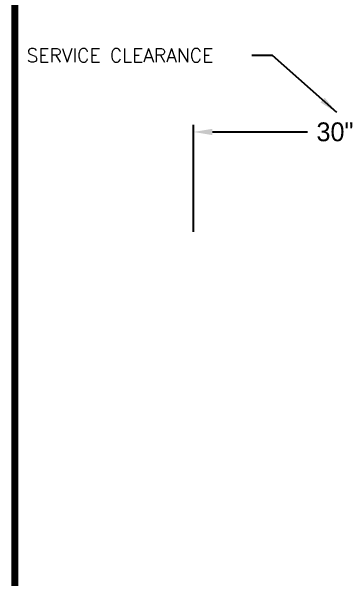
# Model space of a CAD drawing. Extents: x -24 to 296, y -58 to 147.
# Drawn here: x -15.5 to 20.2, y 17.4 to 77.8 of the extents above; entities that cross this region are included whole.
import ezdxf

# ---------------------------------------------------------------- set-up
doc = ezdxf.new("R2010")
doc.units = 0
doc.header["$MEASUREMENT"] = 0
doc.layers.get('0').update_dxf_attribs({"linetype": 'CONTINUOUS'})
doc.layers.get('Defpoints').update_dxf_attribs({"linetype": 'CONTINUOUS'})
doc.layers.add('0 Unit', color=7, linetype='CONTINUOUS')
doc.styles.add('SIMPLEX', font='SIMPLEX')
doc.dimstyles.get("Standard").update_dxf_attribs({"dimtxt": 2, "dimasz": 2, "dimexe": 0.75, "dimexo": 0.75, "dimgap": 0.75, "dimtad": 0, "dimtih": 1, "dimtoh": 1, "dimdec": 4, "dimzin": 0, "dimdsep": 46, "dimlunit": 5, "dimtxsty": 'STANDARD', "dimcen": 0.09, "dimadec": 0, "dimazin": 0, "dimtfac": 1, "dimtdec": 4, "dimtofl": 0, "dimtmove": 0, "dimatfit": 3, "dimfxl": 1, "dimfrac": 2, "dimtolj": 1, "dimtzin": 0, "dimarcsym": 0})

# ---------------------------------------------------------------- blocks, each defined once
blk = doc.blocks.new('*D22')
at = {"layer": '0 Unit', "color": 0, "lineweight": -2}
for p, q in [((3.863, 54.335), (3.863, 65.698)), ((33.863, 54.335), (33.863, 65.698)), ((5.863, 64.948), (15.947, 64.948)), ((31.863, 64.948), (21.78, 64.948))]:
    blk.add_line(p, q, dxfattribs=at)
at = {"layer": '0 Unit', "color": 0}
for points in [[(5.863, 65.281), (5.863, 64.615), (3.863, 64.948)], [(31.863, 65.281), (31.863, 64.615), (33.863, 64.948)]]:
    blk.add_solid(points, dxfattribs=at)
at = {"layer": 'Defpoints', "color": 0}
for p in [(33.863, 64.948), (3.863, 53.585), (33.863, 53.585)]:
    blk.add_point(p, dxfattribs=at)
at = {"layer": '0 Unit', "color": 0, "insert": (18.863, 64.948), "char_height": 2, "attachment_point": 5}
blk.add_mtext('\\A1;30"', dxfattribs=at)

msp = doc.modelspace()

# ---------------------------------------------------------------- linework, layer by layer
at = {"const_width": 0.75262}
msp.add_lwpolyline([(-15.09433, -50.42783), (285.95207, -50.42783), (285.95207, 137.72617), (-15.09433, 137.72617), (-15.09433, -50.42783)], dxfattribs=at)

# ---------------------------------------------------------------- texts
at = {"layer": '0 Unit', "insert": (-13.85422, 73.81023), "char_height": 1.4525, "width": 34.6701003, "attachment_point": 1, "style": 'SIMPLEX'}
msp.add_mtext('SERVICE CLEARANCE', dxfattribs=at)

# ---------------------------------------------------------------- dimensions: what is measured, and where the dimension line sits
at = {"layer": '0 Unit'}
dim = msp.add_linear_dim(base=(33.86334, 64.94804), p1=(3.86334, 53.58475), p2=(33.86334, 53.58475), dimstyle='Standard', override={"dimpost": '"'}, dxfattribs=at)
dim.commit()
dim.dimension.update_dxf_attribs({"geometry": '*D22', "text_midpoint": (18.86334, 64.94804)})

# ---------------------------------------------------------------- leaders
msp.add_leader([(19.04857, 67.00664), (12.22058, 73.06953), (10.02888, 73.06953)], dimstyle='Standard', override={"dimgap": 0.09, "dimtad": 0}, dxfattribs=at)

doc.saveas('drawing.dxf')
